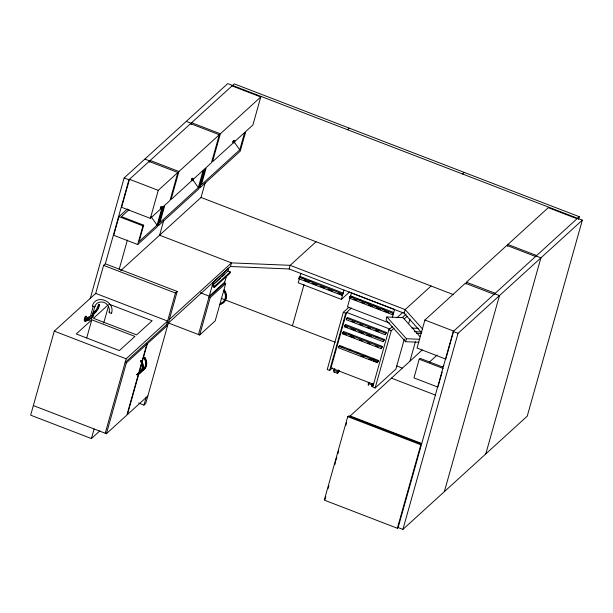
<?xml version="1.0" encoding="UTF-8"?>
<svg xmlns="http://www.w3.org/2000/svg" width="613" height="613" viewBox="0 0 613 613"><rect width="100%" height="100%" fill="white"/><g stroke="black" fill="none" stroke-linecap="round" stroke-linejoin="round"><path stroke-width="0.92" d="M109.191 312.132L109.398 309.243L108.478 306.37M98.816 304.876L98.655 304.178L96.364 309.879L92.946 312.891M111.581 313.059C115.298 301.68 96.318 293.313 92.417 305.68M161.257 206.811C160.958 204.911 159.449 210.803 160.966 207.738M85.843 316.614C85.536 314.277 82.456 322.875 85.544 320.944M161.372 208.29C161.196 211.615 163.61 203.24 161.372 208.29L160.322 207.891M192.267 178.797C192.704 176.169 190.344 181.479 191.769 180.007M192.459 179.984C192.275 183.31 194.689 174.927 192.459 179.984L191.409 179.586M233.614 141.373C234.488 138.117 231.691 143.611 233.208 142.262M233.898 142.247C233.722 145.565 236.135 137.189 233.898 142.247L232.848 141.841M333.978 369.754L333.909 370.574L334.338 370.175M338.43 371.47L338.43 372.306L339.296 370.689M368.336 382.987L368.267 383.799L368.697 383.409M372.788 384.703L372.796 385.539L373.654 383.914M105.229 433.245L126.155 358.804L167.594 321.059L95.712 293.389L54.273 331.127L30.65 415.17L91.421 438.563L99.85 430.893M90.241 298.531L124.14 177.954L227.745 83.598L582.35 220.121L527.241 416.173L402.91 529.402L398.121 527.555L397.362 528.245L324.285 500.108L347.747 416.648L348.498 415.966L421.583 444.096L420.825 444.785L397.362 528.245M88.088 320.07L88.732 318.331L88.923 318.714L89.467 318.216L89.552 316.952M95.59 293.842L103.589 265.368L105.321 263.797L128.929 179.801L234.266 83.874L579.285 216.703L578.511 219.462M93.184 306.531L89.812 318.522A1.318 0.513 15.7 0 0 91.375 318.637A1.318 0.513 15.7 0 0 90.969 317.871M127.397 208.979L118.991 216.634L113.75 235.3L137.703 244.526L157.311 226.672L162.56 207.999L161.679 208.803L157.089 225.14L139.097 241.53L143.687 225.186L121.428 216.619L129.044 209.684M91.513 318.476L94.885 306.485M86.724 337.87L91.804 319.817L134.929 336.422L119.389 350.575L76.257 333.97L91.804 319.817M103.689 323.097L108.509 305.941M119.121 269.544L127.397 240.089M149.656 162.269L150.17 160.46L178.919 171.525L219.331 134.73L190.574 123.657M137.703 244.526L142.952 225.852L143.687 225.186M158.246 190.352L129.489 179.287L121.619 207.294L150.369 218.366L158.246 190.352L177.854 172.498L149.097 161.434M91.421 438.563L94.118 428.97M163.732 220.511L159.602 235.208L231.484 262.877L290.156 265.329L405.162 309.603L422.717 329.173M191.103 124.523L191.608 122.715L220.358 133.787L260.77 96.984L232.02 85.92M177.854 172.498L169.977 200.505L150.369 218.366M178.919 171.525L171.042 199.539L211.454 162.736L219.331 134.73M33.347 405.568L106.424 433.705L126.332 362.896L146.806 344.245L145.61 343.786L125.129 362.436L126.332 362.896M142.645 367.532A9.486 8.498 47.7 0 1 137.565 373.838L136.944 374.834L137.105 374.252A9.486 8.498 47.7 0 0 140.714 361.417L141.335 360.421L140.714 361.417M146.806 344.245L126.899 415.055L106.424 433.705M147.296 343.801L146.101 343.341L166.575 324.691L167.77 325.151L147.296 343.801L127.389 414.61L147.871 395.96M146.116 362.191A9.486 8.498 47.7 0 1 140.99 370.719L140.369 371.716L140.538 371.133A9.486 8.498 47.7 0 0 144.147 358.291L144.768 357.295L144.599 357.877M198.321 187.586L202.911 171.249L204.037 170.222L198.788 188.896L158.384 225.699L163.633 207.025L164.575 206.167L159.985 222.504L198.321 187.586L192.804 179.808M120.753 270.586L201.049 197.463L205.179 182.774M138.645 403.048L143.971 405.101L146.178 397.247M166.56 324.737L175.471 293.037L177.195 291.466L105.321 263.797M220.358 133.787L212.489 161.794L233.392 142.76M177.195 291.466L145.702 403.53L143.971 405.101M239.76 149.848L244.357 133.511L245.484 132.485L240.235 151.158L199.823 187.961L205.071 169.288L206.014 168.422L201.424 184.766L239.76 149.848L234.243 142.063M260.77 96.984L252.901 124.991L234.787 141.488M198.474 334.552L213.194 282.172L228.741 268.019L227.906 270.984L212.359 285.137L214.757 286.064L230.296 271.911L227.906 270.984M167.51 322.63L199.669 335.012L210.167 297.673L225.707 283.52L224.511 283.053L208.972 297.205L210.167 297.673M220.688 277.965L212.213 285.681L213.408 286.141L213.148 287.06L214.351 287.52L214.757 286.064M224.511 283.053L226.526 275.888M225.707 283.52L215.209 320.86L199.669 335.012M168.299 323.12L230.465 266.509L231.484 262.877L169.318 319.488M220.121 304.477L220.282 303.895A9.486 8.498 47.7 0 0 223.891 291.06L224.511 290.056L224.35 290.646A9.486 8.498 47.7 0 1 220.741 303.481L220.121 304.477A9.777 8.758 47.7 0 0 224.059 290.478M230.296 271.911L229.89 273.367L214.351 287.52M230.465 266.509L289.137 268.961L290.156 265.329L316.055 241.737M298.753 278.693L300.025 276.448L343.15 293.052L341.878 295.297L298.753 278.693L299.872 276.992L300.86 273.482M299.405 278.654L298.24 282.8L341.372 299.397L349.655 291.849M292.432 325.779L303.994 284.662M341.878 295.297L343.004 293.596M341.372 299.397L343.985 290.087M348.843 307.266L343.311 312.301L327.219 369.539L329.618 370.459L332.384 367.938M349.326 298.125L350.598 295.88L393.73 312.484L392.458 314.73L349.326 298.125L349.755 297.734M349.923 297.152L350.444 296.424M329.618 370.459L345.709 313.228L351.387 308.055M338.414 347.747L339.686 345.502L378.497 360.444L378.344 360.988L377.225 362.689L338.414 347.747L339.104 346.437M342.345 333.74L343.617 331.495L382.435 346.437L382.282 346.981L381.163 348.682L342.345 333.74L342.943 332.767M344.314 326.737L345.586 324.492L384.405 339.441L384.251 339.985L383.133 341.679L344.314 326.737L344.751 326.346L347.395 327.365M346.284 319.741L347.556 317.496L386.374 332.438L386.221 332.982L385.102 334.683L346.284 319.741L346.713 319.342M344.912 325.764L345.586 324.492M339.533 346.046L339.686 345.502M343.617 331.495L343.035 332.43M347.556 317.496L346.973 318.431M325.043 499.419L325.817 496.676M328.124 488.454L328.897 485.711M334.805 464.7L335.572 461.957M336.085 460.133L336.859 457.39M337.886 453.735L338.652 450.992M345.847 425.407L346.621 422.671M349.701 416.426L422.211 349.954M420.02 336.598L403.032 317.657L386.895 316.982L386.06 319.955L405.568 341.702L418.855 342.253M377.225 362.689L378.497 360.444M381.163 348.682L382.435 346.437M383.133 341.679L384.405 339.441M385.102 334.683L386.374 332.438M392.458 326.53L388.834 329.832L372.75 387.064L375.141 387.983L395.891 369.095L404.312 339.112M392.351 317.388L394.565 309.519L351.433 292.914L347.502 306.898L389.753 323.158M375.141 387.983L391.232 330.752L393.998 328.231M421.698 332.805L404.143 313.235L405.162 309.603L431.062 286.018M408.656 323.672L409.936 319.128M405.568 341.702L406.404 338.728L386.895 316.982M410.013 360.919L415.407 341.732M424.909 320.032L417.039 348.046L445.789 359.111L453.658 331.104L424.909 320.032L465.321 283.237L494.07 294.301M443.804 365.662L442.41 366.934L420.15 358.36L419.208 359.226L413.959 377.899L437.92 387.117M465.926 284.026L466.439 282.218L506.844 245.415L535.601 256.487M398.121 527.555L453.229 331.495L579.285 216.703M438.165 386.228L442.165 372.007M402.91 529.402L458.018 333.342L582.35 220.121M507.372 246.28L507.878 244.48L548.29 207.677L577.04 218.741M444.356 491.657L499.465 295.604L494.676 293.757M485.795 453.919L540.904 257.858L536.114 256.012M92.264 315.672C94.563 311.925 98.547 309.228 99.275 304.416C99.459 309.159 95.291 312.73 92.264 315.672L91.643 315.434M97.467 308.538L97.796 307.803M94.816 306.6C96.356 300.922 104.57 300.485 107.52 305.167M96.816 309.833L97.145 309.213M95.988 311.136L94.655 312.676M88.387 318.722C84.985 324.538 83.345 319.457 86.517 316.147C84.127 323.212 86.862 319.549 89.636 316.982M108.309 304.776L93.475 318.285L136.607 334.89L152.147 320.737L109.022 304.132M347.54 129.726L349.272 128.148M222.098 276.678L224.925 274.103M224.81 282.003L209.263 296.156L200.42 292.746M223.891 291.06L224.35 290.646M137.105 374.252L137.565 373.838M140.538 371.133L140.99 370.719M220.282 303.895L220.741 303.481M462.547 174L464.279 172.429M393.577 313.028L392.458 314.73M396.849 317.841L403.063 312.178M402.051 317.795L406.158 314.055M404.365 318.783L407.132 316.27M429.498 362.007L437.169 355.019M92.801 313.825L93.337 313.549M85.529 320.001L88.571 316.875L89.031 317.151M411.967 328.085L418.641 328.361M414.265 331.671L421.897 331.985M416.694 333.326L421.46 333.526M406.404 338.728L419.69 339.288M507.878 244.48L536.628 255.544M186.298 121.343L191.095 123.19M466.439 282.218L495.189 293.29M144.86 159.081L149.649 160.928M201.049 197.463L453.352 294.592M124.14 177.954L128.929 179.801M453.229 331.495L458.018 333.342M289.137 268.961L404.143 313.235M301.634 277.674L306.033 279.367M309.557 280.723L312.193 281.735M351.326 296.761L353.969 297.78M357.486 299.136L361.892 300.83M365.409 302.186L369.808 303.879M373.332 305.236L375.968 306.255M381.255 308.285L383.891 309.304M299.159 277.237L342.292 293.842M349.739 296.669L392.864 313.274M354.161 299.428L356.797 300.447M362.084 302.477L364.72 303.496M368.244 304.845L372.643 306.546M376.16 307.895L380.566 309.596M384.083 310.944L388.489 312.645M304.462 280.333L308.868 282.026M312.385 283.382L316.791 285.076M320.308 286.432L324.706 288.125M328.231 289.482L332.629 291.175M337.909 293.213L342.315 294.907M118.991 216.634L142.952 225.852M389.722 329.02L346.598 312.415L330.989 367.946L373.233 384.213M343.311 312.301L345.709 313.228M388.834 329.832L391.232 330.752M376.512 329.242L379.163 330.261M346.697 318.277L385.508 333.219M352.008 321.381L354.659 322.4M359.946 324.438L362.597 325.457M367.884 327.495L370.536 328.514M375.83 330.553L378.474 331.572M375.432 336.583L378.075 337.602M344.728 325.281L383.539 340.223M350.92 328.721L355.333 330.422M358.866 331.779L363.271 333.48M366.804 334.836L371.21 336.537M419.208 359.226L443.168 368.451M348.759 334.077L353.172 335.778M342.759 332.284L381.57 347.226M343.663 333.687L346.307 334.706M349.839 336.062L354.245 337.763M359.54 339.801L362.183 340.82M367.478 342.859L370.129 343.878M375.417 345.916L378.068 346.935M221.109 298.324L335.227 342.253M396.741 365.938L402.09 367.992M340.414 346.383L343.058 347.402M348.353 349.441L351.004 350.46M356.291 352.498L358.942 353.517M364.229 355.555L366.88 356.574M372.175 358.613L374.819 359.632M338.82 346.284L377.639 361.233M360.896 355.839L363.547 356.858M368.834 358.896L371.486 359.915M373.248 360.597L377.662 362.298M103.589 265.368L175.471 293.037M391.309 378.098L435.674 395.186M334.077 370.359L337.434 371.647M368.467 383.6L371.823 384.887M333.939 371.984L337.296 373.279M92.188 314.936L92.808 315.174M349.862 415.844L421.744 443.513M347.747 416.648L420.825 444.785M54.273 331.127L126.155 358.804M151.02 216.581L157.089 225.14M94.77 306.186A1.318 0.513 15.7 0 1 94.256 306.745A1.318 0.513 15.7 0 1 92.571 306.194A1.318 0.513 15.7 0 1 92.793 305.542M89.513 318.392A1.318 0.513 15.7 0 1 89.268 318.239M111.359 312.484A1.318 0.513 15.7 0 1 111.29 313.182A1.318 0.513 15.7 0 1 109.574 312.806A1.318 0.513 15.7 0 1 109.344 312.048M89.306 318.001A1.318 0.513 15.7 0 1 89.858 318.959A1.318 0.513 15.7 0 1 87.774 318.4A1.318 0.513 15.7 0 1 88.655 317.825M89.667 319.725A1.318 0.513 15.7 0 1 89.061 320.285A1.318 0.513 15.7 0 1 87.368 319.634M92.402 314.783A1.318 0.513 15.7 0 1 93.49 315.741A1.318 0.513 15.7 0 1 91.567 315.542M92.908 316.454A1.318 0.513 15.7 0 1 92.977 317.113A1.318 0.513 15.7 0 1 91.506 316.959M144.308 357.708A9.777 8.758 47.7 0 1 140.369 371.716M144.768 357.295A9.777 8.758 47.7 0 1 140.829 371.302M141.335 360.421A9.777 8.758 47.7 0 1 137.404 374.42M142.415 363.823A9.486 8.498 47.7 0 1 142.683 365.31M140.883 360.835A9.777 8.758 47.7 0 1 136.944 374.834M334.284 371.907A2.628 0.567 -68.9 0 1 333.893 371.187A2.628 0.567 -68.9 0 1 334.79 368.474M338.958 370.704A2.628 0.567 -68.9 0 1 338.713 371.348M338.445 371.953A2.628 0.567 -68.9 0 1 337.219 373.072A2.628 0.567 -68.9 0 1 338.146 369.769M372.834 385.194A2.628 0.567 -68.9 0 1 371.639 386.435A2.628 0.567 -68.9 0 1 372.267 383.615M368.674 385.148A2.628 0.567 -68.9 0 1 368.911 382.32M224.511 290.056A9.777 8.758 47.7 0 1 220.573 304.063"/></g></svg>
